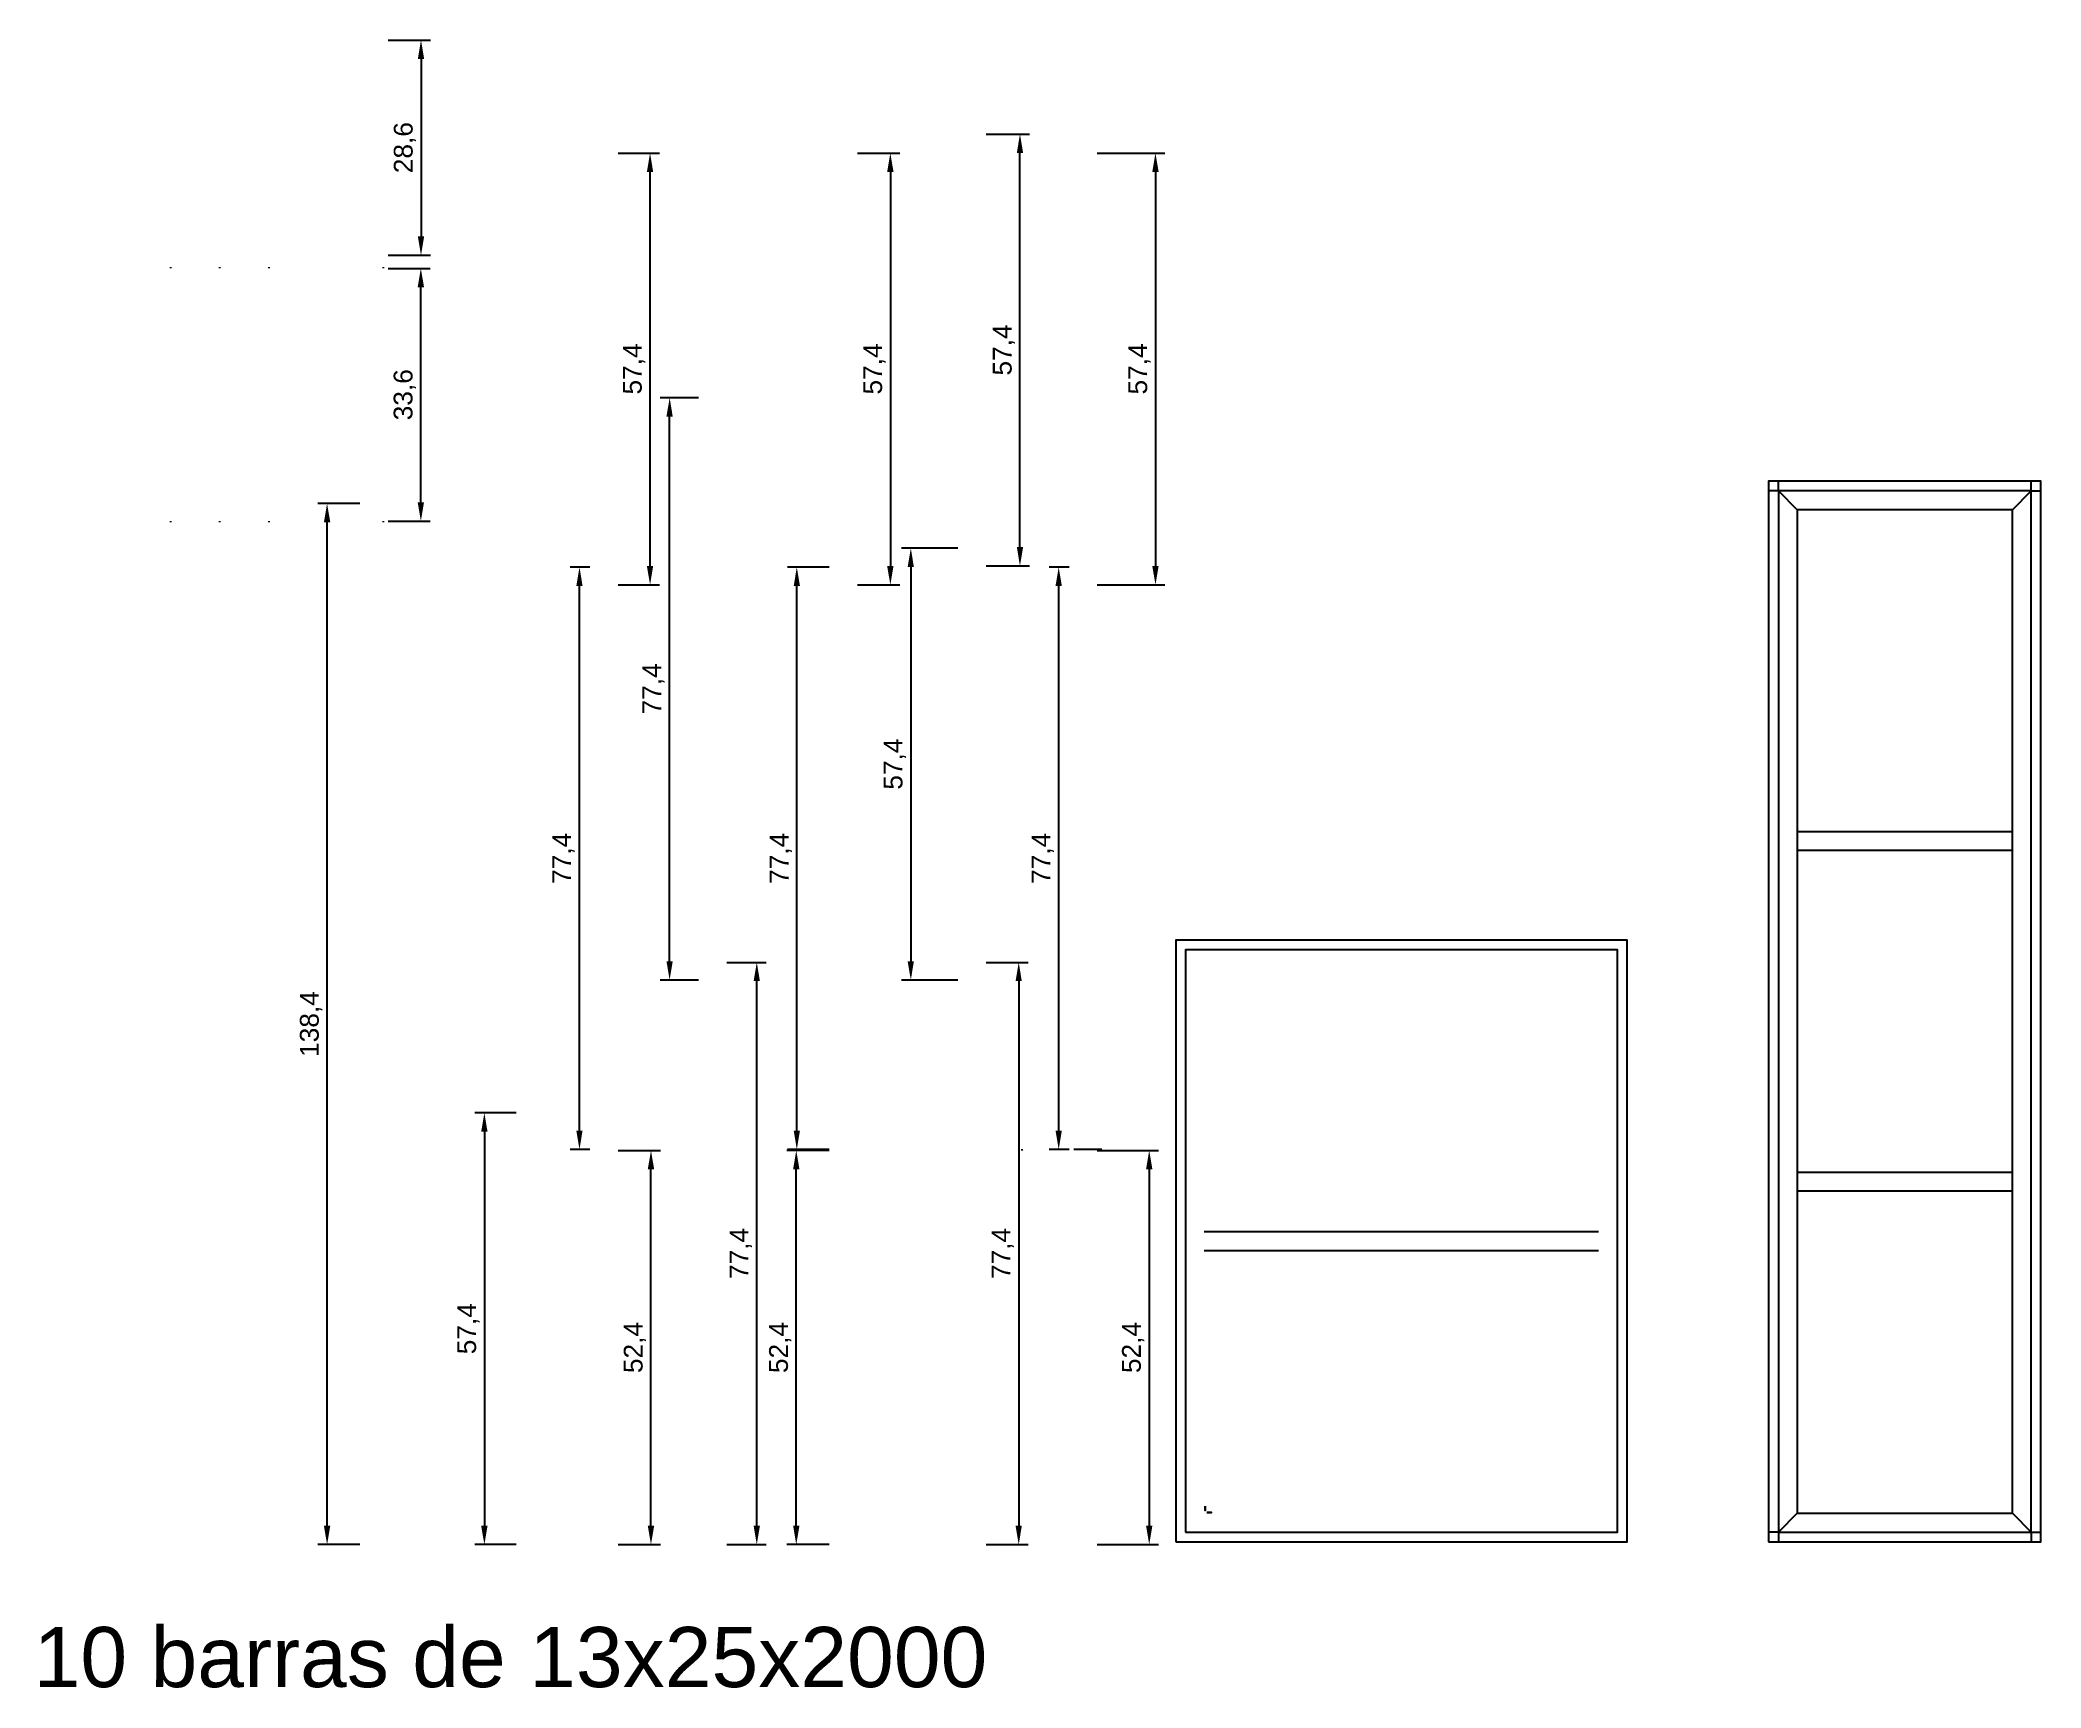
# Model space of a CAD drawing. Header units: millimetres. Extents: x 1215 to 1481, y 1032 to 1251.
import ezdxf

# ---------------------------------------------------------------- set-up
doc = ezdxf.new("R2010")
doc.units = ezdxf.units.MM
doc.styles.get("Standard").update_dxf_attribs({"font": 'arial.ttf'})
doc.dimstyles.new('ISO-25', dxfattribs={"dimtxt": 2.5, "dimasz": 2.5, "dimexe": 1.25, "dimexo": 0.625, "dimtad": 1, "dimtxsty": 'Standard', "dimcen": 2.5, "dimadec": 0, "dimazin": 0, "dimtfac": 1, "dimtmove": 0, "dimatfit": 3, "dimfxl": 1, "dimarcsym": 0})

# ---------------------------------------------------------------- blocks, each defined once
blk = doc.blocks.new('*D1')
at = {"color": 0, "lineweight": -2, "transparency": 16777216}
for p, q in [((1355.57, 1236.36), (1364.55, 1236.36)), ((1363.3, 1233.86), (1363.3, 1181.46)), ((1355.57, 1178.96), (1364.55, 1178.96))]:
    blk.add_line(p, q, dxfattribs=at)
at = {"color": 0, "transparency": 16777216}
for points in [[(1362.88, 1233.86), (1363.72, 1233.86), (1363.3, 1236.36)], [(1362.88, 1181.46), (1363.72, 1181.46), (1363.3, 1178.96)]]:
    blk.add_solid(points, dxfattribs=at)
at = {"layer": 'Defpoints', "color": 0, "transparency": 16777216}
for p in [(1354.95, 1236.36), (1354.95, 1178.96), (1363.3, 1178.96)]:
    blk.add_point(p, dxfattribs=at)
at = {"color": 0, "transparency": 16777216, "insert": (1361.18, 1207.66), "char_height": 2.5, "attachment_point": 5, "rotation": 90}
blk.add_mtext('57,4', dxfattribs=at)
blk = doc.blocks.new('*D2')
at = {"color": 0, "lineweight": -2, "transparency": 16777216}
for p, q in [((1351.82, 1181.31), (1349.19, 1181.31)), ((1350.44, 1106.41), (1350.44, 1178.81)), ((1351.82, 1103.91), (1349.19, 1103.91))]:
    blk.add_line(p, q, dxfattribs=at)
at = {"color": 0, "transparency": 16777216}
for points in [[(1350.02, 1178.81), (1350.86, 1178.81), (1350.44, 1181.31)], [(1350.02, 1106.41), (1350.86, 1106.41), (1350.44, 1103.91)]]:
    blk.add_solid(points, dxfattribs=at)
at = {"layer": 'Defpoints', "color": 0, "transparency": 16777216}
for p in [(1350.44, 1181.31), (1352.45, 1181.31), (1352.45, 1103.91)]:
    blk.add_point(p, dxfattribs=at)
at = {"color": 0, "transparency": 16777216, "insert": (1348.32, 1142.61), "char_height": 2.5, "attachment_point": 5, "rotation": 90}
blk.add_mtext('77,4', dxfattribs=at)
blk = doc.blocks.new('*D3')
at = {"color": 0, "lineweight": -2, "transparency": 16777216}
for p, q in [((1355.57, 1103.78), (1363.72, 1103.78)), ((1362.47, 1101.28), (1362.47, 1053.88)), ((1355.57, 1051.38), (1363.72, 1051.38))]:
    blk.add_line(p, q, dxfattribs=at)
at = {"color": 0, "transparency": 16777216}
for points in [[(1362.05, 1101.28), (1362.89, 1101.28), (1362.47, 1103.78)], [(1362.05, 1053.88), (1362.89, 1053.88), (1362.47, 1051.38)]]:
    blk.add_solid(points, dxfattribs=at)
at = {"layer": 'Defpoints', "color": 0, "transparency": 16777216}
for p in [(1354.95, 1103.78), (1354.95, 1051.38), (1362.47, 1051.38)]:
    blk.add_point(p, dxfattribs=at)
at = {"color": 0, "transparency": 16777216, "insert": (1360.34, 1077.58), "char_height": 2.5, "attachment_point": 5, "rotation": 90}
blk.add_mtext('52,4', dxfattribs=at)
blk = doc.blocks.new('*D4')
at = {"color": 0, "lineweight": -2, "transparency": 16777216}
for p, q in [((1340.8, 1238.88), (1346.54, 1238.88)), ((1345.29, 1183.98), (1345.29, 1236.38)), ((1340.8, 1181.48), (1346.54, 1181.48))]:
    blk.add_line(p, q, dxfattribs=at)
at = {"color": 0, "transparency": 16777216}
for points in [[(1344.88, 1236.38), (1345.71, 1236.38), (1345.29, 1238.88)], [(1344.88, 1183.98), (1345.71, 1183.98), (1345.29, 1181.48)]]:
    blk.add_solid(points, dxfattribs=at)
at = {"layer": 'Defpoints', "color": 0, "transparency": 16777216}
for p in [(1340.18, 1238.88), (1345.29, 1238.88), (1340.18, 1181.48)]:
    blk.add_point(p, dxfattribs=at)
at = {"color": 0, "transparency": 16777216, "insert": (1343.17, 1210.18), "char_height": 2.5, "attachment_point": 5, "rotation": 90}
blk.add_mtext('57,4', dxfattribs=at)
blk = doc.blocks.new('*D5')
at = {"color": 0, "lineweight": -2, "transparency": 16777216}
for p, q in [((1337.05, 1183.83), (1329.54, 1183.83)), ((1330.79, 1181.33), (1330.79, 1128.93)), ((1337.05, 1126.43), (1329.54, 1126.43))]:
    blk.add_line(p, q, dxfattribs=at)
at = {"color": 0, "transparency": 16777216}
for points in [[(1330.37, 1181.33), (1331.2, 1181.33), (1330.79, 1183.83)], [(1330.37, 1128.93), (1331.2, 1128.93), (1330.79, 1126.43)]]:
    blk.add_solid(points, dxfattribs=at)
at = {"layer": 'Defpoints', "color": 0, "transparency": 16777216}
for p in [(1337.68, 1183.83), (1330.79, 1126.43), (1337.68, 1126.43)]:
    blk.add_point(p, dxfattribs=at)
at = {"color": 0, "transparency": 16777216, "insert": (1328.66, 1155.13), "char_height": 2.5, "attachment_point": 5, "rotation": 90}
blk.add_mtext('57,4', dxfattribs=at)
blk = doc.blocks.new('*D6')
at = {"color": 0, "lineweight": -2, "transparency": 16777216}
for p, q in [((1340.8, 1128.78), (1346.38, 1128.78)), ((1345.13, 1126.28), (1345.13, 1053.88)), ((1340.8, 1051.38), (1346.38, 1051.38))]:
    blk.add_line(p, q, dxfattribs=at)
at = {"color": 0, "transparency": 16777216}
for points in [[(1344.71, 1126.28), (1345.54, 1126.28), (1345.13, 1128.78)], [(1344.71, 1053.88), (1345.54, 1053.88), (1345.13, 1051.38)]]:
    blk.add_solid(points, dxfattribs=at)
at = {"layer": 'Defpoints', "color": 0, "transparency": 16777216}
for p in [(1340.18, 1128.78), (1340.18, 1051.38), (1345.13, 1051.38)]:
    blk.add_point(p, dxfattribs=at)
at = {"color": 0, "transparency": 16777216, "insert": (1343, 1090.08), "char_height": 2.5, "attachment_point": 5, "rotation": 90}
blk.add_mtext('77,4', dxfattribs=at)
blk = doc.blocks.new('*D7')
at = {"color": 0, "lineweight": -2, "transparency": 16777216}
for p, q in [((1319.94, 1103.78), (1314.32, 1103.78)), ((1315.57, 1053.88), (1315.57, 1101.28)), ((1319.94, 1051.38), (1314.32, 1051.38))]:
    blk.add_line(p, q, dxfattribs=at)
at = {"color": 0, "transparency": 16777216}
for points in [[(1315.15, 1101.28), (1315.99, 1101.28), (1315.57, 1103.78)], [(1315.15, 1053.88), (1315.99, 1053.88), (1315.57, 1051.38)]]:
    blk.add_solid(points, dxfattribs=at)
at = {"layer": 'Defpoints', "color": 0, "transparency": 16777216}
for p in [(1315.57, 1103.78), (1320.57, 1103.78), (1320.57, 1051.38)]:
    blk.add_point(p, dxfattribs=at)
at = {"color": 0, "transparency": 16777216, "insert": (1313.44, 1077.58), "char_height": 2.5, "attachment_point": 5, "rotation": 90}
blk.add_mtext('52,4', dxfattribs=at)
blk = doc.blocks.new('*D8')
at = {"color": 0, "lineweight": -2, "transparency": 16777216}
for p, q in [((1319.94, 1181.31), (1314.39, 1181.31)), ((1315.64, 1106.41), (1315.64, 1178.81)), ((1319.94, 1103.91), (1314.39, 1103.91))]:
    blk.add_line(p, q, dxfattribs=at)
at = {"color": 0, "transparency": 16777216}
for points in [[(1315.23, 1178.81), (1316.06, 1178.81), (1315.64, 1181.31)], [(1315.23, 1106.41), (1316.06, 1106.41), (1315.64, 1103.91)]]:
    blk.add_solid(points, dxfattribs=at)
at = {"layer": 'Defpoints', "color": 0, "transparency": 16777216}
for p in [(1315.64, 1181.31), (1320.57, 1181.31), (1320.57, 1103.91)]:
    blk.add_point(p, dxfattribs=at)
at = {"color": 0, "transparency": 16777216, "insert": (1313.52, 1142.61), "char_height": 2.5, "attachment_point": 5, "rotation": 90}
blk.add_mtext('77,4', dxfattribs=at)
blk = doc.blocks.new('*D9')
at = {"color": 0, "lineweight": -2, "transparency": 16777216}
for p, q in [((1323.69, 1236.36), (1329.32, 1236.36)), ((1328.07, 1233.86), (1328.07, 1181.46)), ((1323.69, 1178.96), (1329.32, 1178.96))]:
    blk.add_line(p, q, dxfattribs=at)
at = {"color": 0, "transparency": 16777216}
for points in [[(1327.65, 1233.86), (1328.49, 1233.86), (1328.07, 1236.36)], [(1327.65, 1181.46), (1328.49, 1181.46), (1328.07, 1178.96)]]:
    blk.add_solid(points, dxfattribs=at)
at = {"layer": 'Defpoints', "color": 0, "transparency": 16777216}
for p in [(1323.07, 1236.36), (1323.07, 1178.96), (1328.07, 1178.96)]:
    blk.add_point(p, dxfattribs=at)
at = {"color": 0, "transparency": 16777216, "insert": (1325.95, 1207.66), "char_height": 2.5, "attachment_point": 5, "rotation": 90}
blk.add_mtext('57,4', dxfattribs=at)
blk = doc.blocks.new('*D10')
at = {"color": 0, "lineweight": -2, "transparency": 16777216}
for p, q in [((1306.33, 1128.78), (1311.57, 1128.78)), ((1310.32, 1053.88), (1310.32, 1126.28)), ((1306.33, 1051.38), (1311.57, 1051.38))]:
    blk.add_line(p, q, dxfattribs=at)
at = {"color": 0, "transparency": 16777216}
for points in [[(1309.9, 1126.28), (1310.74, 1126.28), (1310.32, 1128.78)], [(1309.9, 1053.88), (1310.74, 1053.88), (1310.32, 1051.38)]]:
    blk.add_solid(points, dxfattribs=at)
at = {"layer": 'Defpoints', "color": 0, "transparency": 16777216}
for p in [(1305.71, 1128.78), (1310.32, 1128.78), (1305.71, 1051.38)]:
    blk.add_point(p, dxfattribs=at)
at = {"color": 0, "transparency": 16777216, "insert": (1308.2, 1090.08), "char_height": 2.5, "attachment_point": 5, "rotation": 90}
blk.add_mtext('77,4', dxfattribs=at)
blk = doc.blocks.new('*D11')
at = {"color": 0, "lineweight": -2, "transparency": 16777216}
for p, q in [((1302.58, 1203.83), (1297.49, 1203.83)), ((1298.74, 1128.93), (1298.74, 1201.33)), ((1302.58, 1126.43), (1297.49, 1126.43))]:
    blk.add_line(p, q, dxfattribs=at)
at = {"color": 0, "transparency": 16777216}
for points in [[(1298.32, 1201.33), (1299.15, 1201.33), (1298.74, 1203.83)], [(1298.32, 1128.93), (1299.15, 1128.93), (1298.74, 1126.43)]]:
    blk.add_solid(points, dxfattribs=at)
at = {"layer": 'Defpoints', "color": 0, "transparency": 16777216}
for p in [(1298.74, 1203.83), (1303.21, 1203.83), (1303.21, 1126.43)]:
    blk.add_point(p, dxfattribs=at)
at = {"color": 0, "transparency": 16777216, "insert": (1296.61, 1165.13), "char_height": 2.5, "attachment_point": 5, "rotation": 90}
blk.add_mtext('77,4', dxfattribs=at)
blk = doc.blocks.new('*D12')
at = {"color": 0, "lineweight": -2, "transparency": 16777216}
for p, q in [((1291.89, 1103.78), (1297.51, 1103.78)), ((1296.26, 1053.88), (1296.26, 1101.28)), ((1291.89, 1051.38), (1297.51, 1051.38))]:
    blk.add_line(p, q, dxfattribs=at)
at = {"color": 0, "transparency": 16777216}
for points in [[(1295.84, 1101.28), (1296.68, 1101.28), (1296.26, 1103.78)], [(1295.84, 1053.88), (1296.68, 1053.88), (1296.26, 1051.38)]]:
    blk.add_solid(points, dxfattribs=at)
at = {"layer": 'Defpoints', "color": 0, "transparency": 16777216}
for p in [(1291.26, 1103.78), (1296.26, 1103.78), (1291.26, 1051.38)]:
    blk.add_point(p, dxfattribs=at)
at = {"color": 0, "transparency": 16777216, "insert": (1294.13, 1077.58), "char_height": 2.5, "attachment_point": 5, "rotation": 90}
blk.add_mtext('52,4', dxfattribs=at)
blk = doc.blocks.new('*D13')
at = {"color": 0, "lineweight": -2, "transparency": 16777216}
for p, q in [((1288.14, 1181.31), (1285.51, 1181.31)), ((1286.76, 1106.41), (1286.76, 1178.81)), ((1288.14, 1103.91), (1285.51, 1103.91))]:
    blk.add_line(p, q, dxfattribs=at)
at = {"color": 0, "transparency": 16777216}
for points in [[(1286.34, 1178.81), (1287.17, 1178.81), (1286.76, 1181.31)], [(1286.34, 1106.41), (1287.17, 1106.41), (1286.76, 1103.91)]]:
    blk.add_solid(points, dxfattribs=at)
at = {"layer": 'Defpoints', "color": 0, "transparency": 16777216}
for p in [(1286.76, 1181.31), (1288.76, 1181.31), (1288.76, 1103.91)]:
    blk.add_point(p, dxfattribs=at)
at = {"color": 0, "transparency": 16777216, "insert": (1284.63, 1142.61), "char_height": 2.5, "attachment_point": 5, "rotation": 90}
blk.add_mtext('77,4', dxfattribs=at)
blk = doc.blocks.new('*D14')
at = {"color": 0, "lineweight": -2, "transparency": 16777216}
for p, q in [((1291.89, 1236.36), (1297.39, 1236.36)), ((1296.14, 1181.46), (1296.14, 1233.86)), ((1291.89, 1178.96), (1297.39, 1178.96))]:
    blk.add_line(p, q, dxfattribs=at)
at = {"color": 0, "transparency": 16777216}
for points in [[(1295.72, 1233.86), (1296.55, 1233.86), (1296.14, 1236.36)], [(1295.72, 1181.46), (1296.55, 1181.46), (1296.14, 1178.96)]]:
    blk.add_solid(points, dxfattribs=at)
at = {"layer": 'Defpoints', "color": 0, "transparency": 16777216}
for p in [(1291.26, 1236.36), (1296.14, 1236.36), (1291.26, 1178.96)]:
    blk.add_point(p, dxfattribs=at)
at = {"color": 0, "transparency": 16777216, "insert": (1294.01, 1207.66), "char_height": 2.5, "attachment_point": 5, "rotation": 90}
blk.add_mtext('57,4', dxfattribs=at)
blk = doc.blocks.new('*D15')
at = {"color": 0, "lineweight": -2, "transparency": 16777216}
for p, q in [((1278.35, 1108.78), (1272.87, 1108.78)), ((1274.12, 1106.28), (1274.12, 1053.88)), ((1278.35, 1051.38), (1272.87, 1051.38))]:
    blk.add_line(p, q, dxfattribs=at)
at = {"color": 0, "transparency": 16777216}
for points in [[(1273.7, 1106.28), (1274.54, 1106.28), (1274.12, 1108.78)], [(1273.7, 1053.88), (1274.54, 1053.88), (1274.12, 1051.38)]]:
    blk.add_solid(points, dxfattribs=at)
at = {"layer": 'Defpoints', "color": 0, "transparency": 16777216}
for p in [(1278.98, 1108.78), (1274.12, 1051.38), (1278.98, 1051.38)]:
    blk.add_point(p, dxfattribs=at)
at = {"color": 0, "transparency": 16777216, "insert": (1272, 1080.08), "char_height": 2.5, "attachment_point": 5, "rotation": 90}
blk.add_mtext('57,4', dxfattribs=at)
blk = doc.blocks.new('*D16')
at = {"color": 0, "lineweight": -2, "transparency": 16777216}
for p, q in [((1257.58, 1189.78), (1251.97, 1189.78)), ((1253.22, 1053.88), (1253.22, 1187.28)), ((1257.58, 1051.38), (1251.97, 1051.38))]:
    blk.add_line(p, q, dxfattribs=at)
at = {"color": 0, "transparency": 16777216}
for points in [[(1252.8, 1187.28), (1253.64, 1187.28), (1253.22, 1189.78)], [(1252.8, 1053.88), (1253.64, 1053.88), (1253.22, 1051.38)]]:
    blk.add_solid(points, dxfattribs=at)
at = {"layer": 'Defpoints', "color": 0, "transparency": 16777216}
for p in [(1253.22, 1189.78), (1258.2, 1189.78), (1258.2, 1051.38)]:
    blk.add_point(p, dxfattribs=at)
at = {"color": 0, "transparency": 16777216, "insert": (1251.09, 1120.58), "char_height": 2.5, "attachment_point": 5, "rotation": 90}
blk.add_mtext('138,4', dxfattribs=at)
blk = doc.blocks.new('*D17')
at = {"color": 0, "lineweight": -2, "transparency": 16777216}
for p, q in [((1261.33, 1221.03), (1266.93, 1221.03)), ((1265.68, 1189.93), (1265.68, 1218.53)), ((1261.33, 1187.43), (1266.93, 1187.43))]:
    blk.add_line(p, q, dxfattribs=at)
at = {"color": 0, "transparency": 16777216}
for points in [[(1265.26, 1218.53), (1266.1, 1218.53), (1265.68, 1221.03)], [(1265.26, 1189.93), (1266.1, 1189.93), (1265.68, 1187.43)]]:
    blk.add_solid(points, dxfattribs=at)
at = {"layer": 'Defpoints', "color": 0, "transparency": 16777216}
for p in [(1260.7, 1221.03), (1265.68, 1221.03), (1260.7, 1187.43)]:
    blk.add_point(p, dxfattribs=at)
at = {"color": 0, "transparency": 16777216, "insert": (1263.55, 1204.23), "char_height": 2.5, "attachment_point": 5, "rotation": 90}
blk.add_mtext('33,6', dxfattribs=at)
blk = doc.blocks.new('*D18')
at = {"color": 0, "lineweight": -2, "transparency": 16777216}
for p, q in [((1261.33, 1251.38), (1266.95, 1251.38)), ((1265.7, 1248.88), (1265.7, 1225.28)), ((1261.33, 1222.78), (1266.95, 1222.78))]:
    blk.add_line(p, q, dxfattribs=at)
at = {"color": 0, "transparency": 16777216}
for points in [[(1265.28, 1248.88), (1266.12, 1248.88), (1265.7, 1251.38)], [(1265.28, 1225.28), (1266.12, 1225.28), (1265.7, 1222.78)]]:
    blk.add_solid(points, dxfattribs=at)
at = {"layer": 'Defpoints', "color": 0, "transparency": 16777216}
for p in [(1260.7, 1251.38), (1260.7, 1222.78), (1265.7, 1222.78)]:
    blk.add_point(p, dxfattribs=at)
at = {"color": 0, "transparency": 16777216, "insert": (1263.57, 1237.08), "char_height": 2.5, "attachment_point": 5, "rotation": 90}
blk.add_mtext('28,6', dxfattribs=at)

msp = doc.modelspace()

# ---------------------------------------------------------------- linework, layer by layer
for p, q in [((1232.443, 1221.035), (1232.443, 1221.185)), ((1238.951, 1221.035), (1238.951, 1221.185)), ((1245.513, 1221.035), (1245.513, 1221.185)), ((1260.703, 1221.035), (1260.703, 1221.185)), ((1446.074, 1191.446), (1444.774, 1191.446)), ((1446.074, 1191.446), (1446.074, 1192.746)), ((1446.074, 1191.446), (1448.574, 1188.946)), ((1477.174, 1188.946), (1479.674, 1191.446)), ((1479.674, 1191.446), (1479.674, 1192.746)), ((1479.674, 1191.446), (1480.974, 1191.446)), ((1232.443, 1187.285), (1232.443, 1187.435)), ((1238.951, 1187.285), (1238.951, 1187.435)), ((1245.513, 1187.285), (1245.513, 1187.435)), ((1260.703, 1187.285), (1260.703, 1187.435)), ((1477.174, 1146.146), (1448.574, 1146.146)), ((1477.174, 1143.646), (1448.574, 1143.646)), ((1345.592, 1103.885, 1.3), (1345.592, 1103.935, 1.3)), ((1345.592, 1103.785, 1.3), (1345.592, 1103.885, 1.3)), ((1352.447, 1103.935, 1.3), (1356.163, 1103.935, 1.3)), ((1477.174, 1100.846), (1448.574, 1100.846)), ((1477.174, 1098.346), (1448.574, 1098.346)), ((1369.786, 1092.996), (1422.186, 1092.996)), ((1369.786, 1090.496), (1422.186, 1090.496)), ((1446.074, 1053.046), (1444.774, 1053.046)), ((1448.574, 1055.546), (1446.074, 1053.046)), ((1446.074, 1053.046), (1446.074, 1051.746)), ((1477.174, 1055.546), (1479.674, 1053.046)), ((1479.674, 1053.046), (1479.674, 1051.746)), ((1479.674, 1053.046), (1480.974, 1053.046))]:
    msp.add_line(p, q)
for points in [[(1444.774, 1051.746), (1480.974, 1051.746), (1480.974, 1192.746), (1444.774, 1192.746)], [(1446.074, 1053.046), (1479.674, 1053.046), (1479.674, 1191.446), (1446.074, 1191.446)], [(1448.574, 1055.546), (1477.174, 1055.546), (1477.174, 1188.946), (1448.574, 1188.946)], [(1365.986, 1051.746), (1425.986, 1051.746), (1425.986, 1131.746), (1365.986, 1131.746)], [(1367.286, 1053.046), (1424.686, 1053.046), (1424.686, 1130.446), (1367.286, 1130.446)]]:
    msp.add_lwpolyline(points, close=True)
at = {"extrusion": (1, 0, 0)}
msp.add_circle((1056.196, 0.65, 1369.886), 0.3, dxfattribs=at)
at = {"extrusion": (0, 1, -1.83697e-16)}
msp.add_circle((-1370.436, 0.65, 1055.646), 0.3, dxfattribs=at)

# ---------------------------------------------------------------- texts
at = {"insert": (1214.221, 1040.436), "char_height": 8, "attachment_point": 1}
msp.add_mtext_dynamic_manual_height_columns('10 barras de 13x25x2000', width=150.21861, gutter_width=12.5, heights=[0], dxfattribs=at)

# ---------------------------------------------------------------- dimensions: what is measured, and where the dimension line sits
for base, p1, p2, picture, middle in [((1265.7, 1222.785), (1260.703, 1251.385), (1260.703, 1222.785), '*D18', (1263.572, 1237.085)), ((1345.294, 1238.885), (1340.177, 1181.485), (1340.177, 1238.885), '*D4', (1343.172, 1210.185)), ((1296.137, 1236.36), (1291.261, 1178.96), (1291.261, 1236.36), '*D14', (1294.014, 1207.66)), ((1328.07, 1178.96), (1323.07, 1236.36), (1323.07, 1178.96), '*D9', (1325.948, 1207.66)), ((1363.302, 1178.96), (1354.947, 1236.36), (1354.947, 1178.96), '*D1', (1361.179, 1207.66)), ((1265.68, 1221.035), (1260.703, 1187.435), (1260.703, 1221.035), '*D17', (1263.553, 1204.235)), ((1298.737, 1203.835), (1303.207, 1126.435), (1303.207, 1203.835), '*D11', (1296.614, 1165.135)), ((1253.218, 1189.785), (1258.203, 1051.385), (1258.203, 1189.785), '*D16', (1251.091, 1120.585)), ((1315.643, 1181.31), (1320.57, 1103.91), (1320.57, 1181.31), '*D8', (1313.521, 1142.61)), ((1350.44, 1181.31), (1352.447, 1103.91), (1352.447, 1181.31), '*D2', (1348.317, 1142.61)), ((1310.321, 1128.785), (1305.707, 1051.385), (1305.707, 1128.785), '*D10', (1308.199, 1090.085)), ((1345.127, 1051.385), (1340.177, 1128.785), (1340.177, 1051.385), '*D6', (1343.004, 1090.085)), ((1274.12, 1051.385), (1278.976, 1108.785), (1278.976, 1051.385), '*D15', (1271.998, 1080.085)), ((1296.261, 1103.785), (1291.261, 1051.385), (1291.261, 1103.785), '*D12', (1294.134, 1077.585)), ((1315.57, 1103.785), (1320.57, 1051.385), (1320.57, 1103.785), '*D7', (1313.443, 1077.585)), ((1362.471, 1051.385), (1354.947, 1103.785), (1354.947, 1051.385), '*D3', (1360.344, 1077.585))]:
    dim = msp.add_linear_dim(base=base, p1=p1, p2=p2, angle=90, dimstyle='ISO-25')
    dim.commit()
    dim.dimension.update_dxf_attribs({"geometry": picture, "text_midpoint": middle})
for base, p1, p2, picture, middle in [((1330.786, 1126.435), (1337.677, 1183.835), (1337.677, 1126.435), '*D5', (1330.786, 1155.135)), ((1286.756, 1181.31), (1288.761, 1103.91), (1288.761, 1181.31), '*D13', (1286.756, 1142.61))]:
    dim = msp.add_linear_dim(base=base, p1=p1, p2=p2, angle=90, dimstyle='ISO-25')
    dim.commit()
    dim.dimension.update_dxf_attribs({"geometry": picture, "text_midpoint": middle, "dimtype": 160})

doc.saveas('drawing.dxf')
